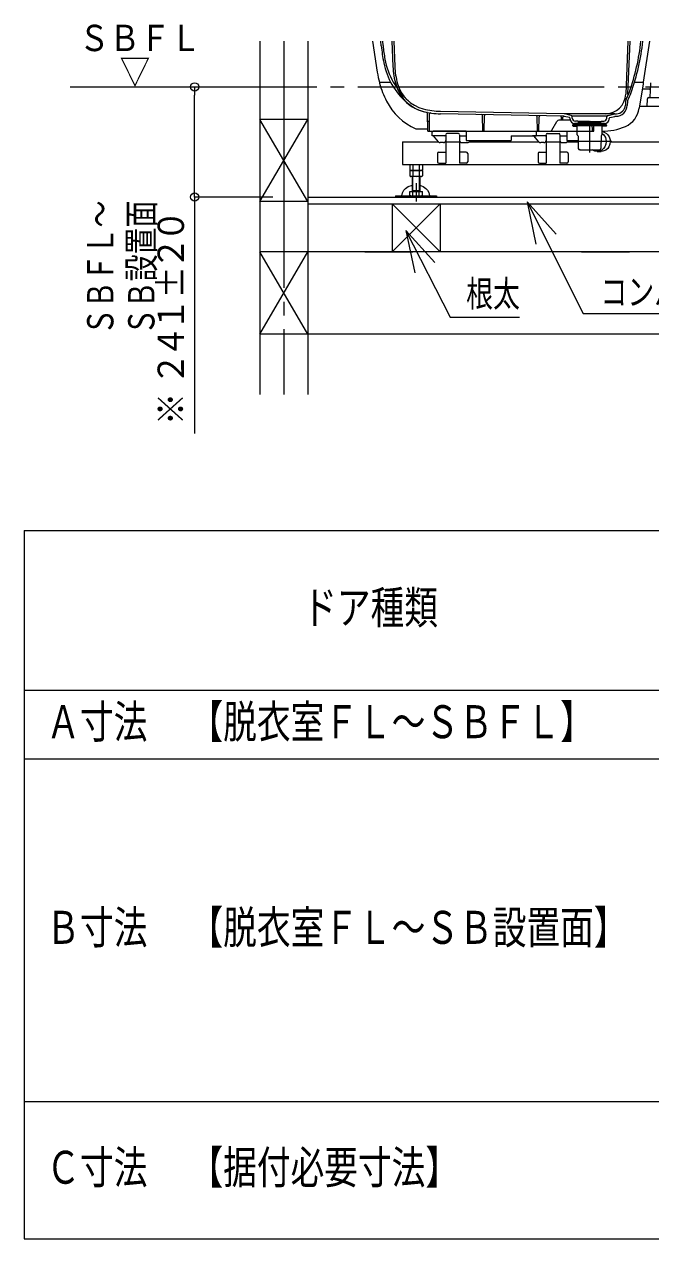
# Model space of a CAD drawing. Units: millimetres on the paper. Extents: x -305 to 305, y -152 to 152.
# Drawn here: x -50.1 to -4.4, y -76.6 to 12 of the extents above; entities that cross this region are included whole.
import ezdxf
from ezdxf.enums import TextEntityAlignment as Align

# ---------------------------------------------------------------- set-up
doc = ezdxf.new("R2010")
doc.units = ezdxf.units.MM
doc.linetypes.add('DASHED2', pattern=[3, 2, -1])
doc.linetypes.add('LONG_CHAIN', pattern=[21, 18, -1, 1, -1])
doc.layers.add('0-0_0', color=7, linetype='Continuous', lineweight=9)
doc.layers.add('0-1_VIEW0001', color=7, linetype='Continuous', lineweight=9)
doc.styles.add('ＭＳ ゴシック', font='')
doc.styles.get('ＭＳ ゴシック').set_extended_font_data('MS Gothic')

# ---------------------------------------------------------------- blocks, each defined once
blk = doc.blocks.new('_ORIGIN')
at = {"layer": '0-0_0'}
blk.add_line((0, 0), (-1, 0), dxfattribs=at)
blk.add_circle((0, 0), 0.5, dxfattribs=at)
blk = doc.blocks.new('SYM0001')
at = {"layer": '0-0_0'}
for p, q in [((0, 0), (3.242, -6.32)), ((0, 0), (2.122, -2.344)), ((0, 0), (0.666, -3.091)), ((3.242, -6.32), (8.301, -6.32))]:
    blk.add_line(p, q, dxfattribs=at)
blk = doc.blocks.new('SYM0002')
at = {"layer": '0-0_0'}
for p, q in [((0, 0), (4.077, -8.138)), ((0, 0), (2.1, -2.364)), ((0, 0), (0.636, -3.098)), ((4.077, -8.138), (12.819, -8.138))]:
    blk.add_line(p, q, dxfattribs=at)

msp = doc.modelspace()

# ---------------------------------------------------------------- linework, layer by layer
at = {"layer": '0-0_0'}
for p, q in [((-50.122, -24.925), (-50.122, -76.591)), ((-50.122, -24.925), (83.211, -24.925)), ((-50.122, -36.591), (83.211, -36.591)), ((-50.122, -41.591), (83.211, -41.591)), ((-50.122, -66.591), (83.211, -66.591)), ((-50.122, -76.591), (83.211, -76.591))]:
    msp.add_line(p, q, dxfattribs=at)
at = {"layer": '0-1_VIEW0001'}
for p, q in [((-32.932, 10.758), (-32.932, -15.017)), ((-29.432, 10.758), (-29.432, -15.017)), ((-24.055, 10.422), (-24.083, 10.758)), ((-23.922, 10.433), (-23.95, 10.758)), ((-23.282, 10.758), (-23.207, 8.915)), ((-23.149, 10.758), (-23.074, 8.92)), ((-6.049, 10.758), (-6.205, 6.901)), ((-5.915, 10.758), (-6.072, 6.895)), ((-4.503, 7.258), (-5.008, 7.258)), ((-4.433, 6.658), (-4.386, 7.729)), ((-37.684, -0.008), (-37.684, 6.825)), ((-6.227, 6.375), (-6.238, 6.103)), ((-6.094, 6.37), (-6.105, 6.079)), ((-4.655, 5.992), (-4.631, 6.562)), ((-4.531, 6.658), (-3.337, 6.658)), ((-20.649, 4.192), (-20.672, 5.506)), ((-20.549, 4.192), (-20.527, 5.456)), ((-10.713, 5.279), (-19.731, 5.459)), ((-10.7, 5.462), (-19.727, 5.642)), ((-16.649, 4.192), (-16.669, 5.334)), ((-16.549, 4.192), (-16.529, 5.328)), ((-7.015, 5.462), (-10.682, 5.462)), ((-10.192, 5.342), (-10.664, 5.457)), ((-10.12, 5.325), (-7.578, 5.325)), ((-7.505, 5.342), (-7.015, 5.462)), ((-7.015, 5.462), (-6.891, 5.464)), ((-3.462, 5.992), (-5.201, 5.992)), ((-29.432, -0.942), (-32.932, 5.058)), ((-29.432, 5.058), (-32.932, 5.058)), ((-32.932, -0.942), (-29.432, 5.058)), ((-12.649, 4.192), (-12.667, 5.254)), ((-12.549, 4.192), (-12.53, 5.248)), ((-11.596, 4.275), (-11.23, 4.908)), ((-10.259, 4.992), (-11.086, 4.992)), ((-10.899, 4.992), (-10.903, 5.218)), ((-10.799, 4.992), (-10.795, 5.214)), ((-10.327, 5.187), (-10.699, 5.277)), ((-10.273, 5.074), (-10.276, 5.125)), ((-10.11, 5.146), (-10.116, 5.251)), ((-10.085, 4.605), (-10.085, 4.642)), ((-8.849, 4.658), (-10.069, 4.658)), ((-8.849, 4.575), (-10.065, 4.575)), ((-10.055, 4.572), (-9.779, 4.548)), ((-9.982, 4.685), (-9.982, 4.658)), ((-9.965, 4.702), (-8.849, 4.702)), ((-8.849, 4.758), (-9.941, 4.758)), ((-9.932, 4.758), (-8.849, 4.758)), ((-9.932, 4.702), (-9.932, 4.758)), ((-9.699, 4.925), (-9.877, 4.925)), ((-9.749, 3.923), (-9.749, 4.515)), ((-9.699, 4.925), (-9.699, 4.892)), ((-8.849, 4.892), (-9.699, 4.892)), ((-8.849, 4.792), (-9.699, 4.792)), ((-9.699, 4.792), (-9.699, 4.758)), ((-8.949, 4.892), (-8.849, 4.858)), ((-8.949, 4.792), (-8.849, 4.825)), ((-8.849, 4.892), (-7.999, 4.892)), ((-8.749, 4.892), (-8.849, 4.858)), ((-8.749, 4.792), (-8.849, 4.825)), ((-8.849, 4.758), (-7.757, 4.758)), ((-7.765, 4.758), (-8.849, 4.758)), ((-7.733, 4.702), (-8.849, 4.702)), ((-7.633, 4.575), (-8.849, 4.575)), ((-8.649, 4.192), (-8.659, 4.758)), ((-8.549, 4.192), (-8.539, 4.758)), ((-7.999, 4.925), (-7.82, 4.925)), ((-7.999, 4.925), (-7.999, 4.892)), ((-7.949, 4.515), (-7.949, 3.923)), ((-7.643, 4.572), (-7.918, 4.548)), ((-7.765, 4.702), (-7.765, 4.758)), ((-7.716, 4.685), (-7.716, 4.658)), ((-7.613, 4.642), (-7.613, 4.605)), ((-7.587, 5.146), (-7.582, 5.251)), ((-7.424, 5.074), (-7.421, 5.125)), ((-7.371, 5.187), (-6.999, 5.277)), ((-6.984, 5.279), (-6.921, 5.28)), ((-20.649, 4.192), (-8.549, 4.192)), ((-17.849, 4.192), (-20.277, 4.192)), ((-19.879, 3.418), (-20.249, 3.858)), ((-19.416, 3.858), (-20.182, 3.858)), ((-19.349, 3.938), (-19.349, 1.858)), ((-18.414, 4.025), (-19.283, 4.025)), ((-18.349, 3.938), (-18.349, 1.858)), ((-18.281, 3.858), (-17.849, 3.858)), ((-12.849, 3.858), (-13.015, 3.858)), ((-12.546, 3.418), (-12.915, 3.858)), ((-12.083, 3.858), (-12.849, 3.858)), ((-12.749, 4.192), (-10.515, 4.192)), ((-12.015, 3.938), (-12.015, 1.858)), ((-11.95, 4.025), (-11.081, 4.025)), ((-11.015, 3.938), (-11.015, 1.858)), ((-10.948, 3.858), (-10.515, 3.858)), ((-9.737, 3.898), (-9.703, 3.868)), ((-9.692, 3.843), (-9.676, 2.939)), ((-8.006, 3.843), (-8.022, 2.939)), ((-7.96, 3.898), (-7.995, 3.868)), ((-22.515, 3.425), (-19.885, 3.425)), ((-22.515, 3.425), (-22.515, 1.758)), ((-19.849, 2.658), (-19.349, 2.658)), ((-19.649, 3.358), (-19.751, 3.358)), ((-19.295, 3.425), (-18.402, 3.425)), ((-17.849, 2.658), (-18.349, 2.658)), ((-18.178, 3.358), (-18.115, 3.358)), ((-18.115, 3.358), (-18.049, 3.358)), ((-18.049, 3.358), (-17.791, 3.358)), ((-17.721, 3.374), (-17.397, 3.525)), ((-17.611, 3.425), (-12.552, 3.425)), ((-12.515, 2.658), (-12.015, 2.658)), ((-12.315, 3.358), (-12.418, 3.358)), ((-12.249, 3.358), (-12.315, 3.358)), ((-12.186, 3.358), (-12.249, 3.358)), ((-12.015, 3.425), (-11.015, 3.425)), ((-10.515, 2.658), (-11.015, 2.658)), ((-10.844, 3.358), (-10.782, 3.358)), ((-10.782, 3.358), (-10.715, 3.358)), ((-10.715, 3.358), (-10.613, 3.358)), ((-10.485, 3.418), (-10.395, 3.525)), ((-10.479, 3.425), (-9.684, 3.425)), ((-9.53, 2.825), (-9.559, 2.825)), ((-9.559, 2.825), (-8.138, 2.825)), ((-9.53, 2.825), (-8.849, 2.825)), ((-8.299, 2.713), (-8.004, 2.713)), ((-7.339, 3.425), (-2.01, 3.425)), ((-19.949, 2.558), (-19.949, 1.958)), ((-19.849, 1.858), (-19.349, 1.858)), ((-17.849, 1.858), (-18.349, 1.858)), ((-17.749, 2.558), (-17.749, 1.958)), ((-12.615, 2.558), (-12.615, 1.958)), ((-12.515, 1.858), (-12.015, 1.858)), ((-10.515, 1.858), (-11.015, 1.858)), ((-10.415, 2.558), (-10.415, 1.958)), ((-22.515, 1.758), (-1.282, 1.758)), ((-21.977, 1.758), (-21.977, 1.37)), ((-21.899, 1.325), (-21.977, 1.37)), ((-21.977, 1.325), (-21.977, 0.937)), ((-21.054, 1.325), (-21.977, 1.325)), ((-21.977, 0.937), (-21.899, 0.892)), ((-21.899, 1.325), (-21.132, 1.325)), ((-21.132, 0.892), (-21.899, 0.892)), ((-21.782, -0.198), (-21.782, 0.892)), ((-21.746, 1.758), (-21.746, 1.37)), ((-21.746, 1.325), (-21.746, 0.937)), ((-21.745, -0.135), (-21.745, 0.892)), ((-21.285, 0.892), (-21.285, -0.135)), ((-21.284, 1.758), (-21.284, 1.37)), ((-21.284, 1.325), (-21.284, 0.937)), ((-21.249, 0.892), (-21.249, -0.198)), ((-21.054, 1.37), (-21.132, 1.325)), ((-21.132, 0.892), (-21.054, 0.937)), ((-21.054, 1.758), (-21.054, 1.37)), ((-21.054, 1.325), (-21.054, 0.937)), ((-29.432, -0.608), (6.856, -0.608)), ((-23.015, -0.532), (-23.015, -0.608)), ((-23.015, -0.608), (-20.015, -0.608)), ((-21.977, -0.486), (-21.977, -0.198)), ((-21.977, -0.198), (-21.054, -0.198)), ((-21.899, -0.532), (-21.977, -0.486)), ((-21.899, -0.532), (-21.132, -0.532)), ((-21.782, -0.198), (-21.745, -0.135)), ((-21.782, -0.135), (-21.249, -0.135)), ((-21.746, -0.486), (-21.746, -0.198)), ((-21.249, -0.198), (-21.285, -0.135)), ((-21.284, -0.486), (-21.284, -0.198)), ((-21.054, -0.486), (-21.132, -0.532)), ((-21.054, -0.486), (-21.054, -0.198)), ((-29.432, -0.942), (-32.932, -0.942)), ((-29.432, -1.108), (6.856, -1.108)), ((-23.265, -1.108), (-23.265, -4.608)), ((-19.765, -1.108), (-19.765, -4.608)), ((-32.932, -10.608), (-29.432, -4.608)), ((-29.432, -10.608), (-32.932, -4.608)), ((46.401, -4.608), (-32.932, -4.608)), ((-25.265, -4.608), (-21.765, -4.608)), ((-9.432, -4.608), (-5.932, -4.608)), ((46.401, -10.608), (-32.932, -10.608))]:
    msp.add_line(p, q, dxfattribs=at)
at = {"layer": '0-1_VIEW0001', "linetype": 'LONG_CHAIN'}
for p, q in [((-31.182, 10.758), (-31.182, -15.017)), ((-46.774, 7.425), (69.042, 7.425)), ((-8.849, 4.794), (-8.849, 2.628)), ((-7.226, 3.442), (-10.247, 3.442)), ((-21.515, 0.402), (-21.515, -0.934)), ((-19.765, -4.608), (-23.265, -1.108)), ((-23.265, -4.608), (-19.765, -1.108))]:
    msp.add_line(p, q, dxfattribs=at)
at = {"layer": '0-1_VIEW0001', "color": 2}
for p, q in [((-24.697, 10.758), (-24.351, 8.488)), ((-4.475, 10.758), (-4.932, 7.758)), ((-24.199, 7.758), (-23.367, 7.758)), ((-24.182, 7.758), (-24.182, 7.694)), ((-5.573, 7.758), (-4.932, 7.758)), ((-4.949, 7.649), (-5.22, 5.869)), ((-4.949, 7.758), (-4.949, 7.649)), ((-21.539, 4.358), (-20.652, 4.358)), ((-17.849, 4.192), (-17.849, 3.525)), ((-14.582, 3.858), (-12.749, 3.858)), ((-14.582, 3.858), (-14.582, 3.525)), ((-12.749, 4.192), (-12.749, 3.858)), ((-10.515, 4.192), (-10.515, 3.525)), ((-17.849, 3.525), (-14.582, 3.525)), ((-10.515, 3.525), (-9.682, 3.525))]:
    msp.add_line(p, q, dxfattribs=at)
at = {"layer": '0-1_VIEW0001', "linetype": 'DASHED2'}
msp.add_line((-20.569, 4.892), (-20.628, 4.892), dxfattribs=at)
at = {"layer": '0-1_VIEW0001'}
for points in [[(-8.849, 4.792), (-7.999, 4.792), (-7.999, 4.758)], [(-7.629, 4.658), (-7.716, 4.658), (-8.849, 4.658)], [(-20.182, 3.858), (-20.349, 3.858), (-20.344, 4.126)], [(-7.949, 4.06), (-7.799, 3.921), (-7.694, 3.741), (-7.653, 3.612), (-7.635, 3.442), (-7.66, 3.244), (-7.74, 3.049), (-7.823, 2.933), (-7.965, 2.812), (-8.178, 2.725), (-8.299, 2.713), (-8.477, 2.74), (-8.653, 2.825)], [(-7.949, 4.167), (-7.777, 4.126), (-7.613, 4.031), (-7.517, 3.938), (-7.419, 3.788), (-7.349, 3.566), (-7.339, 3.442), (-7.364, 3.244), (-7.444, 3.049), (-7.528, 2.933), (-7.669, 2.812), (-7.883, 2.725), (-8.004, 2.713)], [(-19.52, 3.358), (-19.582, 3.358), (-19.649, 3.358)], [(-22.547, -0.532), (-22.547, -0.519), (-22.513, -0.311), (-22.402, -0.104), (-22.286, 0.02), (-22.088, 0.154), (-21.782, 0.259)], [(-21.249, 0.245), (-21.005, 0.154), (-20.796, 0.009), (-20.687, -0.11), (-20.591, -0.285), (-20.547, -0.519), (-20.547, -0.532)], [(-31.972, -0.608), (-37.684, -0.608), (-37.684, -17.851)], [(-23.015, -0.532), (-20.015, -0.532), (-20.015, -0.608)]]:
    msp.add_lwpolyline(points, dxfattribs=at)
for centre, radius, start, end in [((-21.664, 12.59), 16.667, 340.63184, 353.69128), ((-21.664, 12.59), 16.8, 340.63184, 353.74155), ((-13.294, 11.343), 10.8, 184.8947, 191.56912), ((-13.294, 11.343), 10.667, 184.8947, 190.21696), ((-18.65, 10.247), 5.333, 191.56912, 228.11553), ((-18.543, 10.397), 5.333, 190.21696, 228.56301), ((-17.745, 9.137), 5.467, 182.32677, 196.72409), ((-17.745, 9.137), 5.333, 182.32677, 196.08013), ((-20.251, 8.384), 2.85, 196.72409, 256.32454), ((-20.307, 8.398), 2.667, 196.08013, 255.07511), ((-4.503, 7.358), 0.1, 270, 357.5), ((-20.307, 8.398), 2.85, 228.11553, 255.07511), ((-7.704, 6.962), 1.5, 270, 357.67323), ((-5.894, 6.362), 0.333, 150.49249, 177.67323), ((-9.085, 8.168), 3.333, 330.49249, 340.63184), ((-5.894, 6.362), 0.2, 150.49249, 177.67323), ((-9.085, 8.168), 3.467, 330.49249, 340.63184), ((-4.531, 6.558), 0.1, 90, 177.57202), ((-19.621, 10.975), 5.517, 255.07511, 268.85424), ((-19.621, 10.975), 5.333, 255.07511, 268.85424), ((-20.738, 5.504), 0.0667, 1, 78.45274), ((-20.46, 5.455), 0.0667, 81.35408, 179), ((-16.735, 5.333), 0.0667, 1, 88.85424), ((-16.462, 5.327), 0.0667, 88.85424, 179), ((-12.734, 5.253), 0.0667, 1, 88.85424), ((-10.704, 5.295), 0.167, 76.34082, 88.85424), ((-10.216, 5.245), 0.1, 3, 76.34082), ((-7.482, 5.245), 0.1, 103.65918, 177), ((-6.938, 6.113), 0.833, 271.14576, 357.67323), ((-6.904, 6.131), 0.667, 271.14576, 357.67323), ((-12.464, 5.247), 0.0667, 88.85424, 179), ((-11.086, 4.825), 0.167, 90, 150), ((-10.969, 5.217), 0.0667, 1, 88.85424), ((-10.728, 5.212), 0.0667, 88.85424, 179), ((-10.714, 5.212), 0.0667, 76.34082, 88.85424), ((-10.343, 5.122), 0.0667, 3, 76.34082), ((-9.941, 5.092), 0.333, 183, 270), ((-9.877, 5.158), 0.233, 183, 270), ((-10.069, 4.642), 0.0167, 90, 180), ((-10.052, 4.605), 0.0333, 180, 265), ((-9.965, 4.685), 0.0167, 90, 180), ((-9.782, 4.515), 0.0333, 0, 85), ((-7.915, 4.515), 0.0333, 95, 180), ((-7.82, 5.158), 0.233, 270, 357), ((-7.757, 5.092), 0.333, 270, 357), ((-7.733, 4.685), 0.0167, 0, 90), ((-7.646, 4.605), 0.0333, 275, 0), ((-7.629, 4.642), 0.0167, 0, 90), ((-7.355, 5.122), 0.0667, 103.65918, 177), ((-6.983, 5.212), 0.0667, 91.14576, 103.65918), ((-20.277, 4.125), 0.0667, 90, 179), ((-19.416, 3.925), 0.0667, 270, 359.5), ((-19.283, 3.958), 0.0667, 90, 179.5), ((-18.415, 3.958), 0.0667, 0.5, 90), ((-18.281, 3.925), 0.0667, 180.5, 270), ((-12.083, 3.925), 0.0667, 270, 359.5), ((-11.949, 3.958), 0.0667, 90, 179.5), ((-11.74, 4.358), 0.167, 270, 330), ((-11.081, 3.958), 0.0667, 0.5, 90), ((-10.948, 3.925), 0.0667, 180.5, 270), ((-9.715, 3.923), 0.0333, 180, 228.72459), ((-9.725, 3.843), 0.0333, 1, 48.72459), ((-7.973, 3.843), 0.0333, 131.27541, 179), ((-7.982, 3.923), 0.0333, 311.27541, 0), ((-19.849, 2.558), 0.1, 90, 180), ((-19.751, 3.525), 0.167, 220.00003, 269.99996), ((-19.52, 3.525), 0.167, 270, 359.5), ((-18.178, 3.525), 0.167, 180.5, 270), ((-17.849, 2.558), 0.1, 0, 90), ((-17.791, 3.525), 0.167, 270, 295), ((-12.515, 2.558), 0.1, 90, 180), ((-12.418, 3.525), 0.167, 220.00003, 269.99996), ((-12.186, 3.525), 0.167, 270, 359.5), ((-10.844, 3.525), 0.167, 180.5, 270), ((-10.613, 3.525), 0.167, 270.00004, 319.99997), ((-10.515, 2.558), 0.1, 0, 90), ((-9.559, 2.942), 0.117, 181, 270), ((-8.138, 2.942), 0.117, 270, 359), ((-19.849, 1.958), 0.1, 180, 270), ((-17.849, 1.958), 0.1, 270, 0), ((-12.515, 1.958), 0.1, 180, 270), ((-10.515, 1.958), 0.1, 270, 0), ((-21.905, 1.625), 0.3, 271.20516, 301.93849), ((-21.905, 1.191), 0.3, 271.20515, 301.93849), ((-21.515, 1.936), 0.611, 247.78094, 292.21913), ((-21.515, 1.502), 0.611, 247.78087, 292.21906), ((-21.126, 1.625), 0.3, 238.06151, 268.79484), ((-21.126, 1.191), 0.3, 238.06151, 268.79485), ((-21.905, -0.232), 0.3, 271.20516, 301.93849), ((-21.515, 0.079), 0.611, 247.78087, 292.21906), ((-21.126, -0.232), 0.3, 238.06151, 268.79484)]:
    msp.add_arc(centre, radius, start, end, dxfattribs=at)
at = {"layer": '0-1_VIEW0001', "color": 2}
for centre, radius, start, end in [((-17.48, 9.535), 6.95, 188.66527, 194.81231), ((-17.48, 9.535), 6.95, 195.3564, 206.93985), ((-19.753, 8.38), 4.4, 206.93985, 246.06096), ((-6.934, 6.13), 1.733, 293.69595, 351.33473), ((-7.912, 8.358), 4.167, 269.48901, 293.69595)]:
    msp.add_arc(centre, radius, start, end, dxfattribs=at)
at = {"layer": '0-1_VIEW0001', "linetype": 'DASHED2'}
for centre, start, end in [((-20.628, 4.925), 181, 270), ((-20.569, 4.925), 270, 359)]:
    msp.add_arc(centre, 0.0333, start, end, dxfattribs=at)

# ---------------------------------------------------------------- block references
at = {"layer": '0-1_VIEW0001', "xscale": 0.6, "yscale": 0.6}
for p, rotation in [((-37.684, 7.425), 90), ((-37.684, -0.608), 270)]:
    msp.add_blockref('_ORIGIN', p, dxfattribs=dict(at, rotation=rotation))
at = {"layer": '0-1_VIEW0001'}
for name, p in [('SYM0002', (-13.399, -0.957)), ('SYM0001', (-22.268, -3.048))]:
    msp.add_blockref(name, p, dxfattribs=at)

# ---------------------------------------------------------------- texts
at = {"layer": '0-0_0', "color": 4, "style": 'ＭＳ ゴシック', "width": 0.75}
for s, p in [('ドア種類', (-29.758, -32.471)), ('Ａ寸法', (-48.508, -40.804)), ('【脱衣室ＦＬ～ＳＢＦＬ】', (-38.061, -40.804)), ('Ｂ寸法', (-48.508, -55.804)), ('【脱衣室ＦＬ～ＳＢ設置面】', (-38.061, -55.804)), ('Ｃ寸法', (-48.508, -73.304)), ('【据付必要寸法】', (-38.061, -73.304))]:
    msp.add_text(s, height=2.405, dxfattribs=at).set_placement(p, align=Align.BOTTOM_LEFT)
at = {"layer": '0-1_VIEW0001', "style": 'ＭＳ ゴシック'}
for s, width, p in [('ＳＢＦＬ', 0.85, (-46.131, 9.458)), ('▽', 0.85, (-43.154, 7.014)), ('根太', 0.75, (-17.863, -9.188)), ('コンパネ', 0.75, (-8.06, -9.066))]:
    msp.add_text(s, height=1.921, dxfattribs=dict(at, width=width)).set_placement(p, align=Align.BOTTOM_LEFT)
for s, width, p in [('ＳＢＦＬ～', 0.75, (-43.038, -10.687)), ('ＳＢ設置面', 0.75, (-40.041, -10.687)), ('０', 0.9, (-37.888, -3.894)), ('２', 0.9, (-37.888, -5.882)), ('１±', 0.9, (-37.888, -10.36)), ('４', 0.9, (-37.888, -12.348)), ('２', 0.9, (-37.888, -14.336)), ('※', 0.9, (-37.888, -17.244))]:
    msp.add_text(s, height=1.921, rotation=90, dxfattribs=dict(at, width=width)).set_placement(p, align=Align.BOTTOM_LEFT)

doc.saveas('drawing.dxf')
